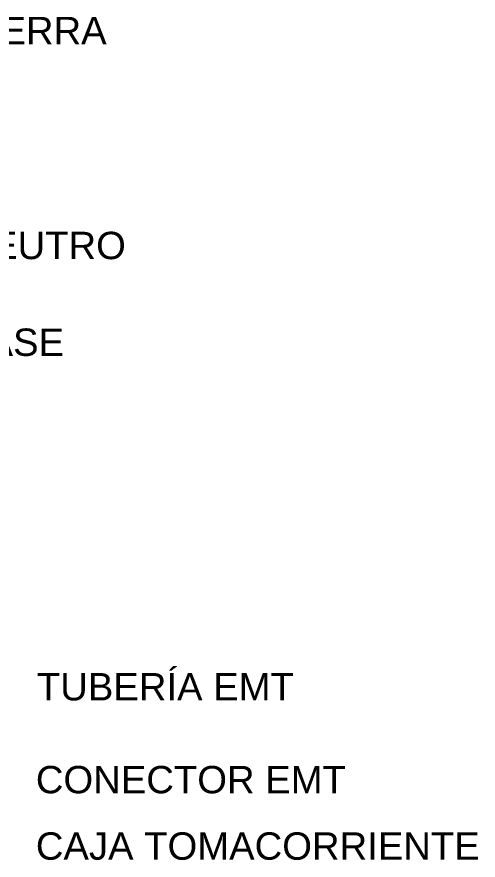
# Model space of a CAD drawing. Header units: millimetres. Extents: x -629 to 509, y -240 to 968.
# Drawn here: x 257.73 to 274.04, y -240.32 to -210.51 of the extents above; entities that cross this region are included whole.
import ezdxf

# ---------------------------------------------------------------- set-up
doc = ezdxf.new("R2010")
doc.units = ezdxf.units.MM
doc.styles.get("Standard").update_dxf_attribs({"font": 'arial.ttf'})

# ---------------------------------------------------------------- blocks, each defined once
blk = doc.blocks.new('A$C44f65689')
at = {"transparency": 33554687}
for s, height, p in [('TIERRA', 0.9676, (49.963, 28.847)), ('NEUTRO', 0.9676, (49.892, 21.249)), ('FASE', 0.9676, (49.884, 17.828)), ('TUBERÍA EMT', 0.96757, (52.452, 5.648)), ('CONECTOR EMT', 0.96757, (52.416, 2.365)), ('CAJA TOMACORRIENTE', 0.96757, (52.416, 0.017))]:
    blk.add_text(s, height=height, dxfattribs=at).set_placement(p)

msp = doc.modelspace()

# ---------------------------------------------------------------- block references
msp.add_blockref('A$C44f65689', (205.984, -240.327))

doc.saveas('drawing.dxf')
